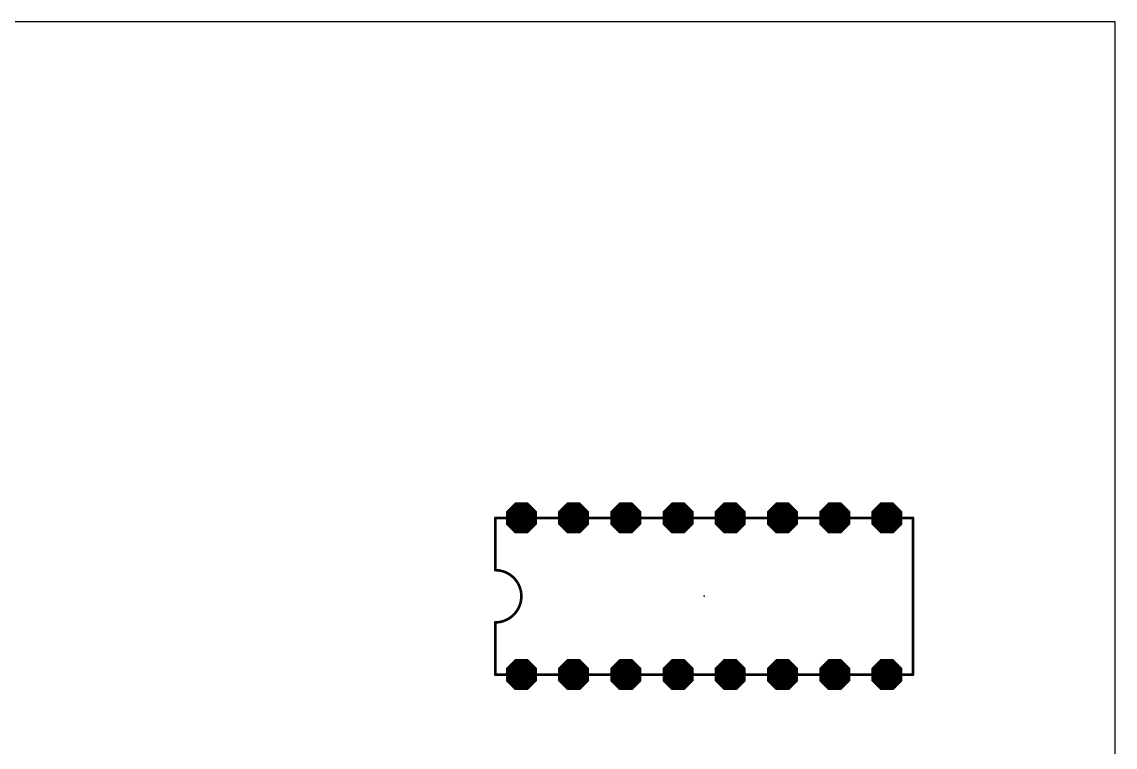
# Model space of a CAD drawing. Extents: x -5 to 105, y 0 to 80.
# Drawn here: x 46.8 to 100, y 44.7 to 80 of the extents above; entities that cross this region are included whole.
import ezdxf

# ---------------------------------------------------------------- set-up
doc = ezdxf.new("R2010")
doc.units = 0
for name, color, linetype in [('17', 82, 'CONTINUOUS'), ('20', 7, 'CONTINUOUS'), ('21', 253, 'CONTINUOUS'), ('23', 7, 'CONTINUOUS')]:
    doc.layers.add(name, color=color, linetype=linetype)

# ---------------------------------------------------------------- blocks, each defined once
blk = doc.blocks.new('OCTAGONP')
at = {"const_width": 0.5}
blk.add_lwpolyline([(-0.25, -0.1036), (-0.25, 0.1036), (-0.1036, 0.25), (0.1036, 0.25), (0.25, 0.1036), (0.25, -0.1036), (0.1036, -0.25), (-0.1036, -0.25), (-0.25, -0.1036), (-0.25, 0.1036)], dxfattribs=at)

msp = doc.modelspace()

# ---------------------------------------------------------------- linework, layer by layer
at = {"layer": '20'}
for p, q in [((100, 80), (0, 80)), ((100, 0), (100, 80))]:
    msp.add_line(p, q, dxfattribs=at)
at = {"layer": '21'}
for points, const_width in [([(69.85, 55.9118, 1), (69.85, 55.8483)], 0.0635), ([(69.8818, 55.88, 1), (69.8183, 55.88)], 0.0635), ([(90.2018, 55.88, 1), (90.1382, 55.88)], 0.0635), ([(90.17, 55.8483, 1), (90.17, 55.9118)], 0.0635), ([(69.85, 53.3718, 1), (69.85, 53.3083)], 0.0635), ([(69.85, 50.8, 1), (69.85, 53.34)], 0.127), ([(69.8183, 53.34, 1), (69.8818, 53.34)], 0.0635), ([(69.85, 50.8318, 1), (69.85, 50.7683)], 0.0635), ([(69.8818, 50.8, 1), (69.8183, 50.8)], 0.0635), ([(69.85, 48.2918, 1), (69.85, 48.2283)], 0.0635), ([(69.8183, 48.26, 1), (69.8818, 48.26)], 0.0635), ([(90.1382, 48.26, 1), (90.2018, 48.26)], 0.0635), ([(90.17, 48.2283, 1), (90.17, 48.2918)], 0.0635)]:
    msp.add_lwpolyline(points, format="xyb", dxfattribs=dict(at, const_width=const_width))
at = {"layer": '21', "const_width": 0.127}
for points in [[(69.85, 55.88), (90.17, 55.88)], [(69.85, 53.34), (69.85, 55.88)], [(90.17, 55.88), (90.17, 48.26)], [(69.85, 48.26), (69.85, 50.8)], [(90.17, 48.26), (69.85, 48.26)]]:
    msp.add_lwpolyline(points, dxfattribs=at)
at = {"layer": '23'}
msp.add_point((80.01, 52.07), dxfattribs=at)

# ---------------------------------------------------------------- block references
at = {"layer": '17', "xscale": 1.508, "yscale": 1.508}
for p, rotation in [((71.12, 55.88), 180), ((71.12, 55.88), 180), ((73.66, 55.88), 180), ((73.66, 55.88), 180), ((76.2, 55.88), 90), ((76.2, 55.88), 90), ((78.74, 55.88), 90), ((78.74, 55.88), 90), ((81.28, 55.88), 90), ((81.28, 55.88), 90), ((83.82, 55.88), 90), ((83.82, 55.88), 90), ((86.36, 55.88), 180), ((86.36, 55.88), 180), ((88.9, 55.88), 180), ((88.9, 55.88), 180), ((71.12, 48.26), 180), ((71.12, 48.26), 180), ((73.66, 48.26), 180), ((73.66, 48.26), 180), ((76.2, 48.26), 90), ((76.2, 48.26), 90), ((78.74, 48.26), 90), ((78.74, 48.26), 90), ((81.28, 48.26), 90), ((81.28, 48.26), 90), ((83.82, 48.26), 90), ((83.82, 48.26), 90), ((86.36, 48.26), 180), ((86.36, 48.26), 180), ((88.9, 48.26), 180), ((88.9, 48.26), 180)]:
    msp.add_blockref('OCTAGONP', p, dxfattribs=dict(at, rotation=rotation))

doc.saveas('drawing.dxf')
